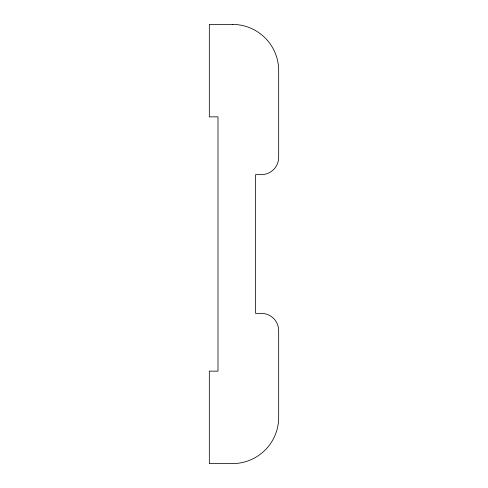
<?xml version="1.0" encoding="UTF-8"?>
<svg xmlns="http://www.w3.org/2000/svg" width="488" height="488" viewBox="0 0 488 488"><rect width="100%" height="100%" fill="white"/><g stroke="black" fill="none" stroke-linecap="round" stroke-linejoin="round"><path stroke-width="0.73" d="M232.441 24.4L209.328 24.4L209.328 116.864L217.996 116.864L217.996 371.136L209.328 371.136L209.328 463.6L232.441 463.6A46.232 46.232 0 0 0 278.672 417.368L278.672 330.687A17.336 17.336 0 0 0 261.336 313.345L255.559 313.345L255.559 174.655L261.336 174.655A17.336 17.336 0 0 0 278.672 157.313L278.672 70.632A46.232 46.232 0 0 0 232.441 24.4"/></g></svg>
